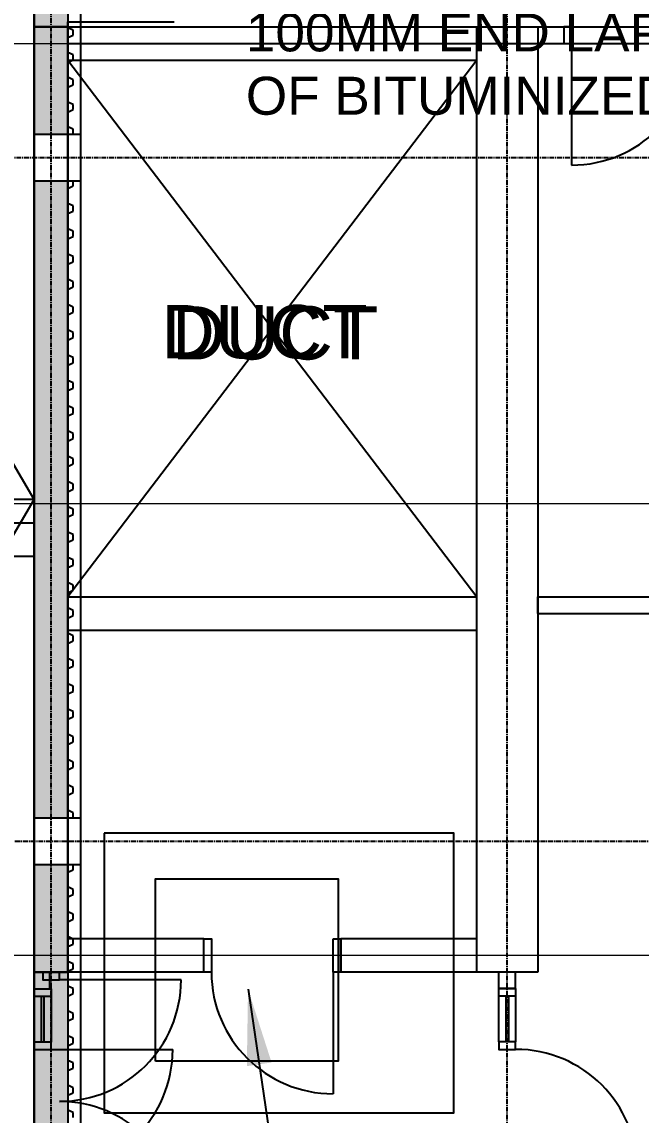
# Model space of a CAD drawing. Header units: millimetres. Extents: x -27283 to 30143, y -18440 to 22926.
# Drawn here: x 12275 to 16347, y -4025 to 3168 of the extents above; entities that cross this region are included whole.
import ezdxf

# ---------------------------------------------------------------- set-up
doc = ezdxf.new("R2010")
doc.units = ezdxf.units.MM
doc.linetypes.add('PCENTRE', pattern=[50.8, 31.75, -6.35, 6.35, -6.35])
doc.linetypes.add('PCENTRE2', pattern=[28.575, 19.05, -3.175, 3.175, -3.175])
for name, color, linetype in [('11th Floor - Doors Windows and Openings', 7, 'Continuous'), ('11th Floor - Structural Members', 7, 'Continuous'), ('11th Floor - Walls', 7, 'Continuous'), ('Boundaries_and_building_grids', 140, 'PCENTRE2'), ('Lift Motor Room Roof - General', 7, 'Continuous'), ('Lift Motor Room Roof - Hatch', 7, 'Continuous'), ('Lift Motor Room Roof - Roofs', 7, 'Continuous'), ('Lift Motor Room Roof - Structural Members', 7, 'Continuous'), ('Lift Motor Room Roof - Walls', 7, 'Continuous'), ('Roof - General', 7, 'Continuous'), ('Roof - Structural Members', 7, 'Continuous'), ('Roof - Text and Leaders', 7, 'Continuous'), ('Roof - Walls', 7, 'Continuous'), ('Sixth Floor - Doors Windows and Openings', 7, 'Continuous'), ('Sixth Floor - Structural Members', 7, 'Continuous'), ('Sixth Floor - Text and Leaders', 7, 'Continuous'), ('Sixth Floor - Walls', 7, 'Continuous'), ('Tenth Floor - Doors Windows and Openings', 7, 'Continuous'), ('Tenth Floor - Structural Members', 7, 'Continuous'), ('Tenth Floor - Text and Leaders', 7, 'Continuous'), ('Tenth Floor - Walls', 7, 'Continuous')]:
    doc.layers.add(name, color=color, linetype=linetype)
doc.styles.add('Arial1', font='arial.ttf')
doc.dimstyles.new('ISO-25', dxfattribs={"dimtxt": 2.5, "dimasz": 2.5, "dimexe": 1.25, "dimexo": 0.625, "dimtad": 1, "dimtxsty": 'Standard', "dimcen": 2.5, "dimadec": 0, "dimazin": 0, "dimtfac": 1, "dimtmove": 0, "dimatfit": 3, "dimfxl": 1, "dimarcsym": 0})
pattern_1 = [(90, (0, 0), (-25, 2e-15), [0.25, -199.75]), (90, (0.98, 2.5), (-25, 2e-15), [0.25, -199.75]), (90, (1.955, 5), (-25, 2e-15), [0.25, -199.75]), (90, (2.917, 7.5), (-25, 2e-15), [0.25, -199.75]), (90, (3.862, 10), (-25, 2e-15), [0.25, -199.75]), (90, (4.782, 12.5), (-25, 2e-15), [0.25, -199.75]), (90, (5.675, 15), (-25, 2e-15), [0.25, -199.75]), (90, (6.53, 17.5), (-25, 2e-15), [0.25, -199.75]), (90, (7.348, 20), (-25, 2e-15), [0.25, -199.75]), (90, (8.117, 22.5), (-25, 2e-15), [0.25, -199.75]), (90, (8.84, 25), (-25, 2e-15), [0.25, -199.75]), (90, (9.505, 27.5), (-25, 2e-15), [0.25, -199.75]), (90, (10.113, 30), (-25, 2e-15), [0.25, -199.75]), (90, (10.658, 32.5), (-25, 2e-15), [0.25, -199.75]), (90, (11.137, 35), (-25, 2e-15), [0.25, -199.75]), (90, (11.547, 37.5), (-25, 2e-15), [0.25, -199.75]), (90, (11.887, 40), (-25, 2e-15), [0.25, -199.75]), (90, (12.155, 42.5), (-25, 2e-15), [0.25, -199.75]), (90, (12.345, 45), (-25, 2e-15), [0.25, -199.75]), (90, (12.463, 47.5), (-25, 2e-15), [0.25, -199.75]), (90, (12.5, 50), (-25, 2e-15), [0.25, -199.75]), (90, (0.98, 97.5), (-25, 2e-15), [0.25, -199.75]), (90, (1.955, 95), (-25, 2e-15), [0.25, -199.75]), (90, (2.917, 92.5), (-25, 2e-15), [0.25, -199.75]), (90, (3.862, 90), (-25, 2e-15), [0.25, -199.75]), (90, (4.782, 87.5), (-25, 2e-15), [0.25, -199.75]), (90, (5.675, 85), (-25, 2e-15), [0.25, -199.75]), (90, (6.53, 82.5), (-25, 2e-15), [0.25, -199.75]), (90, (7.348, 80), (-25, 2e-15), [0.25, -199.75]), (90, (8.117, 77.5), (-25, 2e-15), [0.25, -199.75]), (90, (8.84, 75), (-25, 2e-15), [0.25, -199.75]), (90, (9.505, 72.5), (-25, 2e-15), [0.25, -199.75]), (90, (10.113, 70), (-25, 2e-15), [0.25, -199.75]), (90, (10.658, 67.5), (-25, 2e-15), [0.25, -199.75]), (90, (11.137, 65), (-25, 2e-15), [0.25, -199.75]), (90, (11.547, 62.5), (-25, 2e-15), [0.25, -199.75]), (90, (11.887, 60), (-25, 2e-15), [0.25, -199.75]), (90, (12.155, 57.5), (-25, 2e-15), [0.25, -199.75]), (90, (12.345, 55), (-25, 2e-15), [0.25, -199.75]), (90, (12.463, 52.5), (-25, 2e-15), [0.25, -199.75]), (90, (-0.98, 102.5), (-25, 2e-15), [0.25, -199.75]), (90, (-1.955, 105), (-25, 2e-15), [0.25, -199.75]), (90, (-2.917, 107.5), (-25, 2e-15), [0.25, -199.75]), (90, (-3.862, 110), (-25, 2e-15), [0.25, -199.75]), (90, (-4.782, 112.5), (-25, 2e-15), [0.25, -199.75]), (90, (-5.675, 115), (-25, 2e-15), [0.25, -199.75]), (90, (-6.53, 117.5), (-25, 2e-15), [0.25, -199.75]), (90, (-7.348, 120), (-25, 2e-15), [0.25, -199.75]), (90, (-8.117, 122.5), (-25, 2e-15), [0.25, -199.75]), (90, (-8.84, 125), (-25, 2e-15), [0.25, -199.75]), (90, (-9.505, 127.5), (-25, 2e-15), [0.25, -199.75]), (90, (-10.113, 130), (-25, 2e-15), [0.25, -199.75]), (90, (-10.658, 132.5), (-25, 2e-15), [0.25, -199.75]), (90, (-11.137, 135), (-25, 2e-15), [0.25, -199.75]), (90, (-11.547, 137.5), (-25, 2e-15), [0.25, -199.75]), (90, (-11.887, 140), (-25, 2e-15), [0.25, -199.75]), (90, (-12.155, 142.5), (-25, 2e-15), [0.25, -199.75]), (90, (-12.345, 145), (-25, 2e-15), [0.25, -199.75]), (90, (-12.463, 147.5), (-25, 2e-15), [0.25, -199.75]), (90, (-12.5, 150), (-25, 2e-15), [0.25, -199.75]), (90, (-0.98, 197.5), (-25, 2e-15), [0.25, -199.75]), (90, (-1.955, 195), (-25, 2e-15), [0.25, -199.75]), (90, (-2.917, 192.5), (-25, 2e-15), [0.25, -199.75]), (90, (-3.862, 190), (-25, 2e-15), [0.25, -199.75]), (90, (-4.782, 187.5), (-25, 2e-15), [0.25, -199.75]), (90, (-5.675, 185), (-25, 2e-15), [0.25, -199.75]), (90, (-6.53, 182.5), (-25, 2e-15), [0.25, -199.75]), (90, (-7.348, 180), (-25, 2e-15), [0.25, -199.75]), (90, (-8.117, 177.5), (-25, 2e-15), [0.25, -199.75]), (90, (-8.84, 175), (-25, 2e-15), [0.25, -199.75]), (90, (-9.505, 172.5), (-25, 2e-15), [0.25, -199.75]), (90, (-10.113, 170), (-25, 2e-15), [0.25, -199.75]), (90, (-10.658, 167.5), (-25, 2e-15), [0.25, -199.75]), (90, (-11.137, 165), (-25, 2e-15), [0.25, -199.75]), (90, (-11.547, 162.5), (-25, 2e-15), [0.25, -199.75]), (90, (-11.887, 160), (-25, 2e-15), [0.25, -199.75]), (90, (-12.155, 157.5), (-25, 2e-15), [0.25, -199.75]), (90, (-12.345, 155), (-25, 2e-15), [0.25, -199.75]), (90, (-12.463, 152.5), (-25, 2e-15), [0.25, -199.75]), (90, (0, 100), (-25, 2e-15), [0.25, -199.75])]

msp = doc.modelspace()

# ---------------------------------------------------------------- hatches: boundary and pattern name
at = {"layer": 'Lift Motor Room Roof - Hatch', "linetype": 'Continuous', "lineweight": -3}
h = msp.add_hatch(dxfattribs=at)
h.set_pattern_fill('GENERAL', color=8, scale=25, style=0)
h.set_pattern_definition(pattern_1)
h.paths.add_polyline_path([(12357.2, 5070.7), (12357.2, 2428.2), (12577.2, 2428.2), (12577.2, 5070.7)])
h = msp.add_hatch(dxfattribs=at)
h.set_pattern_fill('GENERAL', color=8, scale=25, style=0)
h.set_pattern_definition(pattern_1)
h.paths.add_polyline_path([(12357.2, 2123.2), (12357.2, -2071.8), (12577.2, -2071.8), (12577.2, 2123.2)])
h = msp.add_hatch(dxfattribs=at)
h.set_pattern_fill('GENERAL', color=8, scale=25, style=0)
h.set_pattern_definition(pattern_1)
h.paths.add_polyline_path([(12357.2, -2376.8), (12357.2, -5019.3), (12577.2, -5019.3), (12577.2, -2376.8)])

# ---------------------------------------------------------------- linework, layer by layer
at = {"layer": '11th Floor - Doors Windows and Openings', "color": 1, "linetype": 'Continuous', "lineweight": -3}
msp.add_line((13322.2, -3134.3, 37950), (12522.2, -3134.3, 37950), dxfattribs=at)
at = {"layer": '11th Floor - Doors Windows and Openings', "color": 1, "linetype": 'Continuous', "lineweight": -3, "elevation": 37950}
msp.add_lwpolyline([(12522.2, -3134.3), (12522.2, -3084.3), (12412.2, -3084.3), (12412.2, -3134.3), (12522.2, -3134.3)], dxfattribs=at)
at = {"layer": '11th Floor - Doors Windows and Openings', "color": 1, "linetype": 'Continuous', "lineweight": -3}
for centre, start, end in [((12522.2, -3134.3, 37950), 270, 0), ((12522.2, -4734.3, 37950), 0, 90)]:
    msp.add_arc(centre, 800, start, end, dxfattribs=at)
at = {"layer": '11th Floor - Structural Members', "color": 5, "linetype": 'Continuous', "lineweight": -3, "elevation": 37950}
msp.add_lwpolyline([(12577.2, 3135.7), (12357.2, 3135.7), (12357.2, -3084.3), (12577.2, -3084.3)], close=True, dxfattribs=at)
at = {"layer": '11th Floor - Structural Members', "color": 5, "linetype": 'Continuous', "elevation": 37950}
msp.add_lwpolyline([(15667.2, -3084.3), (15267.2, -3084.3), (15267.2, 3135.7), (15667.2, 3135.7), (15667.2, -3084.3)], dxfattribs=at)
at = {"layer": '11th Floor - Walls', "color": 2, "linetype": 'Continuous'}
for p, q in [((12357.2, 3135.7, 37950), (12357.2, 3025.7, 37950)), ((12357.2, 3135.7, 37950), (12577.2, 3135.7, 37950)), ((12357.2, -3084.3, 37950), (12357.2, 3135.7, 37950)), ((12577.2, 3135.7, 37950), (16947.2, 3135.7, 37950)), ((12577.2, 3025.7, 37950), (12577.2, 3135.7, 37950)), ((12577.2, -3084.3, 37950), (12577.2, 3135.7, 37950)), ((12577.2, 3025.7, 37950), (20671.6, 3025.7, 37950)), ((12577.2, -3084.3, 37950), (12357.2, -3084.3, 37950))]:
    msp.add_line(p, q, dxfattribs=at)
at = {"layer": 'Boundaries_and_building_grids', "color": 140, "linetype": 'PCENTRE', "lineweight": -3}
for p, q in [((12467.2, -11774.3), (12467.2, 11825.7)), ((15467.2, -11774.3), (15467.2, 11825.7)), ((-27282.8, 2275.7), (25217.2, 2275.7)), ((25217.2, -2224.3), (-27282.8, -2224.3))]:
    msp.add_line(p, q, dxfattribs=at)
at = {"layer": 'Boundaries_and_building_grids', "color": 4, "linetype": 'Continuous', "lineweight": 0}
for p, direction in [((-33205.7, 3025.7), (1, 0)), ((-31538.2, -2974.3), (-1, 0))]:
    msp.add_xline(p, direction, dxfattribs=at)
at = {"layer": 'Lift Motor Room Roof - General', "color": 4, "linetype": 'Continuous', "lineweight": 0}
msp.add_xline((0, 0), (1, 0), dxfattribs=at)
at = {"layer": 'Lift Motor Room Roof - Roofs', "color": 3, "linetype": 'Continuous', "lineweight": -3}
msp.add_line((12357.2, 5145.7, 46830), (12357.2, -5094.3, 46830), dxfattribs=at)
at = {"layer": 'Lift Motor Room Roof - Roofs', "color": 4, "linetype": 'Continuous', "lineweight": -3}
for p, q in [((12577.2, 5070.7, 46830), (12577.2, 2428.2, 46830)), ((12577.2, 2123.2, 46830), (12577.2, -2071.8, 46830)), ((12577.2, -2376.8, 46830), (12577.2, -5019.3, 46830))]:
    msp.add_line(p, q, dxfattribs=at)
at = {"layer": 'Lift Motor Room Roof - Roofs', "color": 1, "linetype": 'Continuous', "lineweight": -3}
for p, q in [((12357.2, 25.7, 46830), (9637.2, 4645.7, 46830)), ((12357.2, 25.7, 46830), (-11422.8, 25.7, 46830)), ((9637.2, -4594.3, 46830), (12357.2, 25.7, 46830))]:
    msp.add_line(p, q, dxfattribs=at)
at = {"layer": 'Lift Motor Room Roof - Structural Members', "color": 5, "linetype": 'Continuous', "lineweight": -3, "elevation": 46830}
for points in [[(12357.2, 2428.2), (12357.2, 2123.2), (12662.2, 2123.2), (12662.2, 2428.2)], [(12357.2, -2071.8), (12357.2, -2376.8), (12662.2, -2376.8), (12662.2, -2071.8)]]:
    msp.add_lwpolyline(points, close=True, dxfattribs=at)
at = {"layer": 'Lift Motor Room Roof - Walls', "color": 1, "linetype": 'Continuous'}
for p, q in [((12577.9, 3227.4, 46830), (12577.9, 3130, 46830)), ((12613.1, 3113.8, 46830), (12577.9, 3130, 46830)), ((12613.1, 3080.5, 46830), (12613.1, 3113.8, 46830)), ((12577.9, 3064.4, 46830), (12613.1, 3080.5, 46830)), ((12577.9, 3064.4, 46830), (12577.9, 2966.9, 46830)), ((12613.1, 2950.7, 46830), (12577.9, 2966.9, 46830)), ((12613.1, 2917.5, 46830), (12613.1, 2950.7, 46830)), ((12577.9, 2901.3, 46830), (12613.1, 2917.5, 46830)), ((12577.9, 2901.3, 46830), (12577.9, 2803.8, 46830)), ((12613.1, 2787.7, 46830), (12577.9, 2803.8, 46830)), ((12577.9, 2738.2, 46830), (12613.1, 2754.4, 46830)), ((12577.9, 2738.2, 46830), (12577.9, 2640.7, 46830)), ((12613.1, 2754.4, 46830), (12613.1, 2787.7, 46830)), ((12613.1, 2624.6, 46830), (12577.9, 2640.7, 46830)), ((12577.9, 2575.1, 46830), (12613.1, 2591.3, 46830)), ((12613.1, 2591.3, 46830), (12613.1, 2624.6, 46830)), ((12577.9, 2575.1, 46830), (12577.9, 2477.7, 46830)), ((12613.1, 2461.5, 46830), (12577.9, 2477.7, 46830)), ((12613.1, 2428.2, 46830), (12613.1, 2461.5, 46830)), ((12577.2, 2072.8, 46830), (12613.1, 2089.3, 46830)), ((12613.1, 2089.3, 46830), (12613.1, 2123.2, 46830)), ((12577.2, 2072.8, 46830), (12577.2, 1973.4, 46830)), ((12613.1, 1956.9, 46830), (12577.2, 1973.4, 46830)), ((12613.1, 1923, 46830), (12613.1, 1956.9, 46830)), ((12577.2, 1906.5, 46830), (12613.1, 1923, 46830)), ((12577.2, 1906.5, 46830), (12577.2, 1807.1, 46830)), ((12613.1, 1790.6, 46830), (12577.2, 1807.1, 46830)), ((12577.2, 1740.2, 46830), (12613.1, 1756.7, 46830)), ((12577.2, 1740.2, 46830), (12577.2, 1640.8, 46830)), ((12613.1, 1756.7, 46830), (12613.1, 1790.6, 46830)), ((12613.1, 1624.3, 46830), (12577.2, 1640.8, 46830)), ((12577.2, 1573.8, 46830), (12613.1, 1590.3, 46830)), ((12613.1, 1590.3, 46830), (12613.1, 1624.3, 46830)), ((12577.2, 1573.8, 46830), (12577.2, 1474.4, 46830)), ((12613.1, 1458, 46830), (12577.2, 1474.4, 46830)), ((12613.1, 1424, 46830), (12613.1, 1458, 46830)), ((12577.2, 1407.5, 46830), (12613.1, 1424, 46830)), ((12577.2, 1407.5, 46830), (12577.2, 1308.1, 46830)), ((12613.1, 1291.6, 46830), (12577.2, 1308.1, 46830)), ((12577.2, 1241.2, 46830), (12613.1, 1257.7, 46830)), ((12577.2, 1241.2, 46830), (12577.2, 1141.8, 46830)), ((12613.1, 1257.7, 46830), (12613.1, 1291.6, 46830)), ((12613.1, 1125.3, 46830), (12577.2, 1141.8, 46830)), ((12577.2, 1074.9, 46830), (12613.1, 1091.4, 46830)), ((12613.1, 1091.4, 46830), (12613.1, 1125.3, 46830)), ((12577.2, 1074.9, 46830), (12577.2, 975.5, 46830)), ((12613.1, 959, 46830), (12577.2, 975.5, 46830)), ((12613.1, 925.1, 46830), (12613.1, 959, 46830)), ((12577.2, 908.6, 46830), (12613.1, 925.1, 46830)), ((12577.2, 908.6, 46830), (12577.2, 809.2, 46830)), ((12613.1, 792.7, 46830), (12577.2, 809.2, 46830)), ((12613.1, 758.8, 46830), (12613.1, 792.7, 46830)), ((12577.2, 742.3, 46830), (12613.1, 758.8, 46830)), ((12577.2, 742.3, 46830), (12577.2, 642.9, 46830)), ((12613.1, 626.4, 46830), (12577.2, 642.9, 46830)), ((12577.2, 576, 46830), (12613.1, 592.4, 46830)), ((12577.2, 576, 46830), (12577.2, 476.6, 46830)), ((12613.1, 592.4, 46830), (12613.1, 626.4, 46830)), ((12613.1, 460.1, 46830), (12577.2, 476.6, 46830)), ((12613.1, 426.1, 46830), (12613.1, 460.1, 46830)), ((12577.2, 409.6, 46830), (12613.1, 426.1, 46830)), ((12577.2, 409.6, 46830), (12577.2, 310.2, 46830)), ((12613.1, 293.7, 46830), (12577.2, 310.2, 46830)), ((12613.1, 259.8, 46830), (12613.1, 293.7, 46830)), ((12577.2, 243.3, 46830), (12613.1, 259.8, 46830)), ((12577.2, 243.3, 46830), (12577.2, 143.9, 46830)), ((12613.1, 127.4, 46830), (12577.2, 143.9, 46830)), ((12577.2, 77, 46830), (12613.1, 93.5, 46830)), ((12577.2, 77, 46830), (12577.2, -22.4, 46830)), ((12613.1, 93.5, 46830), (12613.1, 127.4, 46830)), ((12613.1, -38.9, 46830), (12577.2, -22.4, 46830)), ((12613.1, -72.8, 46830), (12613.1, -38.9, 46830)), ((12577.2, -89.3, 46830), (12613.1, -72.8, 46830)), ((12577.2, -89.3, 46830), (12577.2, -188.7, 46830)), ((12613.1, -205.2, 46830), (12577.2, -188.7, 46830)), ((12613.1, -239.1, 46830), (12613.1, -205.2, 46830)), ((12577.2, -255.6, 46830), (12613.1, -239.1, 46830)), ((12577.2, -255.6, 46830), (12577.2, -355, 46830)), ((12613.1, -371.5, 46830), (12577.2, -355, 46830)), ((12577.2, -421.9, 46830), (12613.1, -405.5, 46830)), ((12577.2, -421.9, 46830), (12577.2, -521.3, 46830)), ((12613.1, -405.5, 46830), (12613.1, -371.5, 46830)), ((12613.1, -537.8, 46830), (12577.2, -521.3, 46830)), ((12577.2, -588.3, 46830), (12613.1, -571.8, 46830)), ((12613.1, -571.8, 46830), (12613.1, -537.8, 46830)), ((12577.2, -588.3, 46830), (12577.2, -687.7, 46830)), ((12613.1, -704.1, 46830), (12577.2, -687.7, 46830)), ((12613.1, -738.1, 46830), (12613.1, -704.1, 46830)), ((12577.2, -754.6, 46830), (12613.1, -738.1, 46830)), ((12577.2, -754.6, 46830), (12577.2, -854, 46830)), ((12613.1, -870.5, 46830), (12577.2, -854, 46830)), ((12577.2, -920.9, 46830), (12613.1, -904.4, 46830)), ((12577.2, -920.9, 46830), (12577.2, -1020.3, 46830)), ((12613.1, -904.4, 46830), (12613.1, -870.5, 46830)), ((12613.1, -1036.8, 46830), (12577.2, -1020.3, 46830)), ((12577.2, -1087.2, 46830), (12613.1, -1070.7, 46830)), ((12613.1, -1070.7, 46830), (12613.1, -1036.8, 46830)), ((12577.2, -1087.2, 46830), (12577.2, -1186.6, 46830)), ((12613.1, -1203.1, 46830), (12577.2, -1186.6, 46830)), ((12613.1, -1237, 46830), (12613.1, -1203.1, 46830)), ((12577.2, -1253.5, 46830), (12613.1, -1237, 46830)), ((12577.2, -1253.5, 46830), (12577.2, -1352.9, 46830)), ((12613.1, -1369.4, 46830), (12577.2, -1352.9, 46830)), ((12577.2, -1419.8, 46830), (12613.1, -1403.4, 46830)), ((12577.2, -1419.8, 46830), (12577.2, -1519.2, 46830)), ((12613.1, -1403.4, 46830), (12613.1, -1369.4, 46830)), ((12613.1, -1535.7, 46830), (12577.2, -1519.2, 46830)), ((12577.2, -1586.2, 46830), (12613.1, -1569.7, 46830)), ((12613.1, -1569.7, 46830), (12613.1, -1535.7, 46830)), ((12577.2, -1586.2, 46830), (12577.2, -1685.6, 46830)), ((12613.1, -1702, 46830), (12577.2, -1685.6, 46830)), ((12613.1, -1736, 46830), (12613.1, -1702, 46830)), ((12577.2, -1752.5, 46830), (12613.1, -1736, 46830)), ((12577.2, -1752.5, 46830), (12577.2, -1851.9, 46830)), ((12613.1, -1868.4, 46830), (12577.2, -1851.9, 46830)), ((12613.1, -1902.3, 46830), (12613.1, -1868.4, 46830)), ((12577.2, -1918.8, 46830), (12613.1, -1902.3, 46830)), ((12577.2, -1918.8, 46830), (12577.2, -2018.2, 46830)), ((12613.1, -2034.7, 46830), (12577.2, -2018.2, 46830)), ((12613.1, -2068.6, 46830), (12613.1, -2034.7, 46830)), ((12577.9, -2426.2, 46830), (12613.1, -2410.1, 46830)), ((12577.9, -2426.2, 46830), (12577.9, -2523.7, 46830)), ((12613.1, -2410.1, 46830), (12613.1, -2376.8, 46830)), ((12613.1, -2539.9, 46830), (12577.9, -2523.7, 46830)), ((12577.9, -2589.3, 46830), (12613.1, -2573.1, 46830)), ((12577.9, -2589.3, 46830), (12577.9, -2686.8, 46830)), ((12613.1, -2573.1, 46830), (12613.1, -2539.9, 46830)), ((12613.1, -2702.9, 46830), (12577.9, -2686.8, 46830)), ((12613.1, -2736.2, 46830), (12613.1, -2702.9, 46830)), ((12577.9, -2752.4, 46830), (12613.1, -2736.2, 46830)), ((12577.9, -2752.4, 46830), (12577.9, -2849.8, 46830)), ((12613.1, -2866, 46830), (12577.9, -2849.8, 46830)), ((12613.1, -2899.3, 46830), (12613.1, -2866, 46830)), ((12577.9, -2915.4, 46830), (12613.1, -2899.3, 46830)), ((12577.9, -2915.4, 46830), (12577.9, -3012.9, 46830)), ((12613.1, -3029.1, 46830), (12577.9, -3012.9, 46830)), ((12577.9, -3078.5, 46830), (12613.1, -3062.4, 46830)), ((12577.9, -3078.5, 46830), (12577.9, -3176, 46830)), ((12613.1, -3062.4, 46830), (12613.1, -3029.1, 46830)), ((12613.1, -3192.2, 46830), (12577.9, -3176, 46830)), ((12577.9, -3241.6, 46830), (12613.1, -3225.4, 46830)), ((12613.1, -3225.4, 46830), (12613.1, -3192.2, 46830)), ((12577.9, -3241.6, 46830), (12577.9, -3339.1, 46830)), ((12613.1, -3355.2, 46830), (12577.9, -3339.1, 46830)), ((12613.1, -3388.5, 46830), (12613.1, -3355.2, 46830)), ((12577.9, -3404.7, 46830), (12613.1, -3388.5, 46830)), ((12577.9, -3404.7, 46830), (12577.9, -3502.1, 46830)), ((12613.1, -3518.3, 46830), (12577.9, -3502.1, 46830)), ((12613.1, -3551.6, 46830), (12613.1, -3518.3, 46830)), ((12577.9, -3567.8, 46830), (12613.1, -3551.6, 46830)), ((12577.9, -3567.8, 46830), (12577.9, -3665.2, 46830)), ((12613.1, -3681.4, 46830), (12577.9, -3665.2, 46830)), ((12577.9, -3730.8, 46830), (12613.1, -3714.7, 46830)), ((12577.9, -3730.8, 46830), (12577.9, -3828.3, 46830)), ((12613.1, -3714.7, 46830), (12613.1, -3681.4, 46830)), ((12613.1, -3844.5, 46830), (12577.9, -3828.3, 46830)), ((12577.9, -3893.9, 46830), (12613.1, -3877.7, 46830)), ((12613.1, -3877.7, 46830), (12613.1, -3844.5, 46830)), ((12577.9, -3893.9, 46830), (12577.9, -3991.4, 46830)), ((12613.1, -4007.5, 46830), (12577.9, -3991.4, 46830)), ((12613.1, -4040.8, 46830), (12613.1, -4007.5, 46830))]:
    msp.add_line(p, q, dxfattribs=at)
at = {"layer": 'Lift Motor Room Roof - Walls', "color": 2, "linetype": 'Continuous', "elevation": 46830}
msp.add_lwpolyline([(-14727.8, 5450.7), (-14727.8, -5399.3), (12662.2, -5399.3), (12662.2, 5450.7)], close=True, dxfattribs=at)
at = {"layer": 'Roof - General', "color": 3, "linetype": 'Continuous', "lineweight": -3, "elevation": 42250}
for points in [[(12816.2, -2170.2), (12816.2, -4008.6), (15116.2, -4008.6), (15116.2, -2170.2)], [(13154.7, -3670.2), (13154.7, -2470.2), (14354.7, -2470.2), (14354.7, -3670.2)]]:
    msp.add_lwpolyline(points, close=True, dxfattribs=at)
at = {"layer": 'Roof - Structural Members', "color": 5, "linetype": 'Continuous', "lineweight": -3, "elevation": 42250}
for points in [[(12357.2, 2428.2), (12357.2, 2123.2), (12662.2, 2123.2), (12662.2, 2428.2)], [(12357.2, -2071.8), (12357.2, -2376.8), (12662.2, -2376.8), (12662.2, -2071.8)]]:
    msp.add_lwpolyline(points, close=True, dxfattribs=at)
at = {"layer": 'Roof - Walls', "color": 3, "linetype": 'Continuous'}
for p, q in [((12357.2, 2428.2, 42250), (12357.2, 5070.7, 42250)), ((12577.2, 5070.7, 42250), (12577.2, 2428.2, 42250)), ((12357.2, -129.3, 42250), (12357.2, 2123.2, 42250)), ((12577.2, 2123.2, 42250), (12577.2, -2071.8, 42250)), ((12357.2, -2071.8, 42250), (12357.2, -349.3, 42250)), ((12357.2, -5019.3, 42250), (12357.2, -2376.8, 42250)), ((12577.2, -2376.8, 42250), (12577.2, -5019.3, 42250))]:
    msp.add_line(p, q, dxfattribs=at)
at = {"layer": 'Roof - Walls', "color": 1, "linetype": 'Continuous'}
for p, q in [((12577.9, 3227.4, 42250), (12577.9, 3130, 42250)), ((12613.1, 3113.8, 42250), (12577.9, 3130, 42250)), ((12613.1, 3080.5, 42250), (12613.1, 3113.8, 42250)), ((12577.9, 3064.4, 42250), (12613.1, 3080.5, 42250)), ((12577.9, 3064.4, 42250), (12577.9, 2966.9, 42250)), ((12613.1, 2950.7, 42250), (12577.9, 2966.9, 42250)), ((12613.1, 2917.5, 42250), (12613.1, 2950.7, 42250)), ((12577.9, 2901.3, 42250), (12613.1, 2917.5, 42250)), ((12577.9, 2901.3, 42250), (12577.9, 2803.8, 42250)), ((12613.1, 2787.7, 42250), (12577.9, 2803.8, 42250)), ((12577.9, 2738.2, 42250), (12613.1, 2754.4, 42250)), ((12577.9, 2738.2, 42250), (12577.9, 2640.7, 42250)), ((12613.1, 2754.4, 42250), (12613.1, 2787.7, 42250)), ((12613.1, 2624.6, 42250), (12577.9, 2640.7, 42250)), ((12577.9, 2575.1, 42250), (12613.1, 2591.3, 42250)), ((12613.1, 2591.3, 42250), (12613.1, 2624.6, 42250)), ((12577.9, 2575.1, 42250), (12577.9, 2477.7, 42250)), ((12613.1, 2461.5, 42250), (12577.9, 2477.7, 42250)), ((12613.1, 2428.2, 42250), (12613.1, 2461.5, 42250)), ((12577.2, 2072.8, 42250), (12613.1, 2089.3, 42250)), ((12613.1, 2089.3, 42250), (12613.1, 2123.2, 42250)), ((12577.2, 2072.8, 42250), (12577.2, 1973.4, 42250)), ((12613.1, 1956.9, 42250), (12577.2, 1973.4, 42250)), ((12613.1, 1923, 42250), (12613.1, 1956.9, 42250)), ((12577.2, 1906.5, 42250), (12613.1, 1923, 42250)), ((12577.2, 1906.5, 42250), (12577.2, 1807.1, 42250)), ((12613.1, 1790.6, 42250), (12577.2, 1807.1, 42250)), ((12577.2, 1740.2, 42250), (12613.1, 1756.7, 42250)), ((12577.2, 1740.2, 42250), (12577.2, 1640.8, 42250)), ((12613.1, 1756.7, 42250), (12613.1, 1790.6, 42250)), ((12613.1, 1624.3, 42250), (12577.2, 1640.8, 42250)), ((12577.2, 1573.8, 42250), (12613.1, 1590.3, 42250)), ((12613.1, 1590.3, 42250), (12613.1, 1624.3, 42250)), ((12577.2, 1573.8, 42250), (12577.2, 1474.4, 42250)), ((12613.1, 1458, 42250), (12577.2, 1474.4, 42250)), ((12613.1, 1424, 42250), (12613.1, 1458, 42250)), ((12577.2, 1407.5, 42250), (12613.1, 1424, 42250)), ((12577.2, 1407.5, 42250), (12577.2, 1308.1, 42250)), ((12613.1, 1291.6, 42250), (12577.2, 1308.1, 42250)), ((12577.2, 1241.2, 42250), (12613.1, 1257.7, 42250)), ((12577.2, 1241.2, 42250), (12577.2, 1141.8, 42250)), ((12613.1, 1257.7, 42250), (12613.1, 1291.6, 42250)), ((12613.1, 1125.3, 42250), (12577.2, 1141.8, 42250)), ((12577.2, 1074.9, 42250), (12613.1, 1091.4, 42250)), ((12613.1, 1091.4, 42250), (12613.1, 1125.3, 42250)), ((12577.2, 1074.9, 42250), (12577.2, 975.5, 42250)), ((12613.1, 959, 42250), (12577.2, 975.5, 42250)), ((12613.1, 925.1, 42250), (12613.1, 959, 42250)), ((12577.2, 908.6, 42250), (12613.1, 925.1, 42250)), ((12577.2, 908.6, 42250), (12577.2, 809.2, 42250)), ((12613.1, 792.7, 42250), (12577.2, 809.2, 42250)), ((12613.1, 758.8, 42250), (12613.1, 792.7, 42250)), ((12577.2, 742.3, 42250), (12613.1, 758.8, 42250)), ((12577.2, 742.3, 42250), (12577.2, 642.9, 42250)), ((12613.1, 626.4, 42250), (12577.2, 642.9, 42250)), ((12577.2, 576, 42250), (12613.1, 592.4, 42250)), ((12577.2, 576, 42250), (12577.2, 476.6, 42250)), ((12613.1, 592.4, 42250), (12613.1, 626.4, 42250)), ((12613.1, 460.1, 42250), (12577.2, 476.6, 42250)), ((12613.1, 426.1, 42250), (12613.1, 460.1, 42250)), ((12577.2, 409.6, 42250), (12613.1, 426.1, 42250)), ((12577.2, 409.6, 42250), (12577.2, 310.2, 42250)), ((12613.1, 293.7, 42250), (12577.2, 310.2, 42250)), ((12613.1, 259.8, 42250), (12613.1, 293.7, 42250)), ((12577.2, 243.3, 42250), (12613.1, 259.8, 42250)), ((12577.2, 243.3, 42250), (12577.2, 143.9, 42250)), ((12613.1, 127.4, 42250), (12577.2, 143.9, 42250)), ((12577.2, 77, 42250), (12613.1, 93.5, 42250)), ((12577.2, 77, 42250), (12577.2, -22.4, 42250)), ((12613.1, 93.5, 42250), (12613.1, 127.4, 42250)), ((12613.1, -38.9, 42250), (12577.2, -22.4, 42250)), ((12613.1, -72.8, 42250), (12613.1, -38.9, 42250)), ((12577.2, -89.3, 42250), (12613.1, -72.8, 42250)), ((12577.2, -89.3, 42250), (12577.2, -188.7, 42250)), ((12613.1, -205.2, 42250), (12577.2, -188.7, 42250)), ((12613.1, -239.1, 42250), (12613.1, -205.2, 42250)), ((12577.2, -255.6, 42250), (12613.1, -239.1, 42250)), ((12577.2, -255.6, 42250), (12577.2, -355, 42250)), ((12613.1, -371.5, 42250), (12577.2, -355, 42250)), ((12577.2, -421.9, 42250), (12613.1, -405.5, 42250)), ((12577.2, -421.9, 42250), (12577.2, -521.3, 42250)), ((12613.1, -405.5, 42250), (12613.1, -371.5, 42250)), ((12613.1, -537.8, 42250), (12577.2, -521.3, 42250)), ((12577.2, -588.3, 42250), (12613.1, -571.8, 42250)), ((12613.1, -571.8, 42250), (12613.1, -537.8, 42250)), ((12577.2, -588.3, 42250), (12577.2, -687.7, 42250)), ((12613.1, -704.1, 42250), (12577.2, -687.7, 42250)), ((12613.1, -738.1, 42250), (12613.1, -704.1, 42250)), ((12577.2, -754.6, 42250), (12613.1, -738.1, 42250)), ((12577.2, -754.6, 42250), (12577.2, -854, 42250)), ((12613.1, -870.5, 42250), (12577.2, -854, 42250)), ((12577.2, -920.9, 42250), (12613.1, -904.4, 42250)), ((12577.2, -920.9, 42250), (12577.2, -1020.3, 42250)), ((12613.1, -904.4, 42250), (12613.1, -870.5, 42250)), ((12613.1, -1036.8, 42250), (12577.2, -1020.3, 42250)), ((12577.2, -1087.2, 42250), (12613.1, -1070.7, 42250)), ((12613.1, -1070.7, 42250), (12613.1, -1036.8, 42250)), ((12577.2, -1087.2, 42250), (12577.2, -1186.6, 42250)), ((12613.1, -1203.1, 42250), (12577.2, -1186.6, 42250)), ((12613.1, -1237, 42250), (12613.1, -1203.1, 42250)), ((12577.2, -1253.5, 42250), (12613.1, -1237, 42250)), ((12577.2, -1253.5, 42250), (12577.2, -1352.9, 42250)), ((12613.1, -1369.4, 42250), (12577.2, -1352.9, 42250)), ((12577.2, -1419.8, 42250), (12613.1, -1403.4, 42250)), ((12577.2, -1419.8, 42250), (12577.2, -1519.2, 42250)), ((12613.1, -1403.4, 42250), (12613.1, -1369.4, 42250)), ((12613.1, -1535.7, 42250), (12577.2, -1519.2, 42250)), ((12577.2, -1586.2, 42250), (12613.1, -1569.7, 42250)), ((12613.1, -1569.7, 42250), (12613.1, -1535.7, 42250)), ((12577.2, -1586.2, 42250), (12577.2, -1685.6, 42250)), ((12613.1, -1702, 42250), (12577.2, -1685.6, 42250)), ((12613.1, -1736, 42250), (12613.1, -1702, 42250)), ((12577.2, -1752.5, 42250), (12613.1, -1736, 42250)), ((12577.2, -1752.5, 42250), (12577.2, -1851.9, 42250)), ((12613.1, -1868.4, 42250), (12577.2, -1851.9, 42250)), ((12613.1, -1902.3, 42250), (12613.1, -1868.4, 42250)), ((12577.2, -1918.8, 42250), (12613.1, -1902.3, 42250)), ((12577.2, -1918.8, 42250), (12577.2, -2018.2, 42250)), ((12613.1, -2034.7, 42250), (12577.2, -2018.2, 42250)), ((12613.1, -2068.6, 42250), (12613.1, -2034.7, 42250)), ((12577.9, -2426.2, 42250), (12613.1, -2410.1, 42250)), ((12577.9, -2426.2, 42250), (12577.9, -2523.7, 42250)), ((12613.1, -2410.1, 42250), (12613.1, -2376.8, 42250)), ((12613.1, -2539.9, 42250), (12577.9, -2523.7, 42250)), ((12577.9, -2589.3, 42250), (12613.1, -2573.1, 42250)), ((12577.9, -2589.3, 42250), (12577.9, -2686.8, 42250)), ((12613.1, -2573.1, 42250), (12613.1, -2539.9, 42250)), ((12613.1, -2702.9, 42250), (12577.9, -2686.8, 42250)), ((12613.1, -2736.2, 42250), (12613.1, -2702.9, 42250)), ((12577.9, -2752.4, 42250), (12613.1, -2736.2, 42250)), ((12577.9, -2752.4, 42250), (12577.9, -2849.8, 42250)), ((12613.1, -2866, 42250), (12577.9, -2849.8, 42250)), ((12613.1, -2899.3, 42250), (12613.1, -2866, 42250)), ((12577.9, -2915.4, 42250), (12613.1, -2899.3, 42250)), ((12577.9, -2915.4, 42250), (12577.9, -3012.9, 42250)), ((12613.1, -3029.1, 42250), (12577.9, -3012.9, 42250)), ((12577.9, -3078.5, 42250), (12613.1, -3062.4, 42250)), ((12577.9, -3078.5, 42250), (12577.9, -3176, 42250)), ((12613.1, -3062.4, 42250), (12613.1, -3029.1, 42250)), ((12613.1, -3192.2, 42250), (12577.9, -3176, 42250)), ((12577.9, -3241.6, 42250), (12613.1, -3225.4, 42250)), ((12613.1, -3225.4, 42250), (12613.1, -3192.2, 42250)), ((12577.9, -3241.6, 42250), (12577.9, -3339.1, 42250)), ((12613.1, -3355.2, 42250), (12577.9, -3339.1, 42250)), ((12613.1, -3388.5, 42250), (12613.1, -3355.2, 42250)), ((12577.9, -3404.7, 42250), (12613.1, -3388.5, 42250)), ((12577.9, -3404.7, 42250), (12577.9, -3502.1, 42250)), ((12613.1, -3518.3, 42250), (12577.9, -3502.1, 42250)), ((12613.1, -3551.6, 42250), (12613.1, -3518.3, 42250)), ((12577.9, -3567.8, 42250), (12613.1, -3551.6, 42250)), ((12577.9, -3567.8, 42250), (12577.9, -3665.2, 42250)), ((12613.1, -3681.4, 42250), (12577.9, -3665.2, 42250)), ((12577.9, -3730.8, 42250), (12613.1, -3714.7, 42250)), ((12577.9, -3730.8, 42250), (12577.9, -3828.3, 42250)), ((12613.1, -3714.7, 42250), (12613.1, -3681.4, 42250)), ((12613.1, -3844.5, 42250), (12577.9, -3828.3, 42250)), ((12577.9, -3893.9, 42250), (12613.1, -3877.7, 42250)), ((12613.1, -3877.7, 42250), (12613.1, -3844.5, 42250)), ((12577.9, -3893.9, 42250), (12577.9, -3991.4, 42250)), ((12613.1, -4007.5, 42250), (12577.9, -3991.4, 42250)), ((12613.1, -4040.8, 42250), (12613.1, -4007.5, 42250))]:
    msp.add_line(p, q, dxfattribs=at)
at = {"layer": 'Roof - Walls', "color": 3, "linetype": 'Continuous', "lineweight": -3}
for p, q in [((12357.2, -129.3, 42250), (6577.2, -129.3, 42250)), ((12467.2, -129.3, 42250), (12467.2, -129.3, 42250)), ((12357.2, -349.3, 42250), (6577.2, -349.3, 42250)), ((12467.2, -349.3, 42250), (12467.2, -349.3, 42250))]:
    msp.add_line(p, q, dxfattribs=at)
at = {"layer": 'Sixth Floor - Doors Windows and Openings', "color": 1, "linetype": 'Continuous', "lineweight": -3}
for p, q in [((15889.7, 3025.7, 20700), (15889.7, 2225.7, 20700)), ((14322.2, -3084.3, 20700), (14322.2, -3884.3, 20700)), ((15412.2, -3541.8, 20700), (15412.2, -3241.8, 20700)), ((15457.2, -3241.8, 20700), (15457.2, -3541.8, 20700)), ((15477.2, -3541.8, 20700), (15477.2, -3241.8, 20700)), ((15522.2, -3241.8, 20700), (15522.2, -3541.8, 20700))]:
    msp.add_line(p, q, dxfattribs=at)
at = {"layer": 'Sixth Floor - Doors Windows and Openings', "color": 1, "linetype": 'Continuous', "lineweight": -3, "elevation": 20700}
for points in [[(15889.7, 3135.7), (15839.7, 3135.7), (15839.7, 3025.7), (15889.7, 3025.7), (15889.7, 3135.7)], [(13472.2, -2864.3), (13522.2, -2864.3), (13522.2, -3084.3), (13472.2, -3084.3), (13472.2, -2864.3)], [(14322.2, -2864.3), (14372.2, -2864.3), (14372.2, -3084.3), (14322.2, -3084.3), (14322.2, -2864.3)], [(15522.2, -3241.8), (15412.2, -3241.8), (15412.2, -3191.8), (15522.2, -3191.8), (15522.2, -3241.8)], [(15412.2, -3541.8), (15412.2, -3591.8), (15522.2, -3591.8), (15522.2, -3541.8), (15412.2, -3541.8)]]:
    msp.add_lwpolyline(points, dxfattribs=at)
at = {"layer": 'Sixth Floor - Doors Windows and Openings', "color": 1, "linetype": 'Continuous', "lineweight": -3}
for centre, start, end in [((15889.7, 3025.7, 20700), 270, 0), ((14322.2, -3084.3, 20700), 180, 270), ((15522.2, -4391.8, 20700), 0, 90)]:
    msp.add_arc(centre, 800, start, end, dxfattribs=at)
at = {"layer": 'Sixth Floor - Structural Members', "color": 8, "linetype": 'Continuous'}
for p, q in [((12577.2, 2915.7, 20700), (15267.2, -614.3, 20700)), ((15267.2, 2915.7, 20700), (12577.2, -614.3, 20700))]:
    msp.add_line(p, q, dxfattribs=at)
at = {"layer": 'Sixth Floor - Structural Members', "color": 5, "linetype": 'Continuous', "lineweight": -3, "elevation": 20700}
msp.add_lwpolyline([(12577.2, 3135.7), (12577.2, -3084.3), (12357.2, -3084.3), (12357.2, 3135.7)], close=True, dxfattribs=at)
msp.add_lwpolyline([(15667.2, -3084.3), (15267.2, -3084.3), (15267.2, 3135.7), (15667.2, 3135.7), (15667.2, -3084.3)], dxfattribs=at)
at = {"layer": 'Sixth Floor - Walls', "color": 3, "linetype": 'Continuous', "lineweight": -3}
for p, q in [((12577.2, 3135.7, 20700), (15267.2, 3135.7, 20700)), ((12577.2, 2915.7, 20700), (12577.2, 3135.7, 20700)), ((15267.2, 2915.7, 20700), (15267.2, 3135.7, 20700)), ((12577.2, 2915.7, 20700), (15267.2, 2915.7, 20700)), ((12577.2, -614.3, 20700), (15267.2, -614.3, 20700)), ((12577.2, -834.3, 20700), (12577.2, -614.3, 20700)), ((15267.2, -834.3, 20700), (15267.2, -614.3, 20700)), ((12577.2, -834.3, 20700), (15267.2, -834.3, 20700)), ((12577.2, -3084.3, 20700), (12577.2, -2864.3, 20700)), ((13472.2, -2864.3, 20700), (12577.2, -2864.3, 20700)), ((13472.2, -3084.3, 20700), (13472.2, -2864.3, 20700)), ((15267.2, -2864.3, 20700), (14372.2, -2864.3, 20700)), ((14372.2, -3084.3, 20700), (14372.2, -2864.3, 20700)), ((15267.2, -3084.3, 20700), (15267.2, -2864.3, 20700)), ((13472.2, -3084.3, 20700), (12577.2, -3084.3, 20700)), ((15267.2, -3084.3, 20700), (14372.2, -3084.3, 20700))]:
    msp.add_line(p, q, dxfattribs=at)
at = {"layer": 'Sixth Floor - Walls', "color": 2, "linetype": 'Continuous', "lineweight": -3}
for p, q in [((15667.2, 3135.7, 20700), (15667.2, 3025.7, 20700)), ((15667.2, 3135.7, 20700), (15839.7, 3135.7, 20700)), ((15839.7, 3135.7, 20700), (15839.7, 3025.7, 20700)), ((15667.2, 3025.7, 20700), (15839.7, 3025.7, 20700)), ((15667.2, -724.3, 20700), (15667.2, -614.3, 20700)), ((15667.2, -614.3, 20700), (17847.2, -614.3, 20700)), ((15667.2, -724.3, 20700), (22767.2, -724.3, 20700)), ((15412.2, -3191.8, 20700), (15412.2, -3084.3, 20700)), ((15522.2, -3084.3, 20700), (15412.2, -3084.3, 20700)), ((15522.2, -3191.8, 20700), (15522.2, -3084.3, 20700)), ((15522.2, -3191.8, 20700), (15412.2, -3191.8, 20700))]:
    msp.add_line(p, q, dxfattribs=at)
at = {"layer": 'Tenth Floor - Doors Windows and Openings', "color": 1, "linetype": 'Continuous'}
msp.add_line((14322.2, -3084.3, 34500), (14322.2, -3884.3, 34500), dxfattribs=at)
at = {"layer": 'Tenth Floor - Doors Windows and Openings', "color": 1, "linetype": 'Continuous', "lineweight": -3}
for p, q in [((12357.2, -3543.7, 34500), (12357.2, -3243.7, 34500)), ((12402.2, -3243.7, 34500), (12402.2, -3543.7, 34500)), ((12422.2, -3543.7, 34500), (12422.2, -3243.7, 34500)), ((12467.2, -3243.7, 34500), (12467.2, -3543.7, 34500)), ((12467.2, -3593.7, 34500), (13267.2, -3593.7, 34500))]:
    msp.add_line(p, q, dxfattribs=at)
at = {"layer": 'Tenth Floor - Doors Windows and Openings', "color": 1, "linetype": 'Continuous', "lineweight": -3, "elevation": 34500}
for points in [[(12577.2, 3135.7), (12577.2, 3168.2), (13277.2, 3168.2)], [(12467.2, -3243.7), (12357.2, -3243.7), (12357.2, -3193.7), (12467.2, -3193.7), (12467.2, -3243.7)], [(12357.2, -3543.7), (12357.2, -3593.7), (12467.2, -3593.7), (12467.2, -3543.7), (12357.2, -3543.7)]]:
    msp.add_lwpolyline(points, dxfattribs=at)
at = {"layer": 'Tenth Floor - Doors Windows and Openings', "color": 1, "linetype": 'Continuous', "elevation": 34500}
for points in [[(13472.2, -2864.3), (13522.2, -2864.3), (13522.2, -3084.3), (13472.2, -3084.3), (13472.2, -2864.3)], [(14322.2, -2864.3), (14372.2, -2864.3), (14372.2, -3084.3), (14322.2, -3084.3), (14322.2, -2864.3)]]:
    msp.add_lwpolyline(points, dxfattribs=at)
at = {"layer": 'Tenth Floor - Doors Windows and Openings', "color": 1, "linetype": 'Continuous'}
msp.add_arc((14322.2, -3084.3, 34500), 800, 180, 270, dxfattribs=at)
at = {"layer": 'Tenth Floor - Doors Windows and Openings', "color": 1, "linetype": 'Continuous', "lineweight": -3}
msp.add_arc((12467.2, -3593.7, 34500), 800, 270, 0, dxfattribs=at)
at = {"layer": 'Tenth Floor - Structural Members', "color": 5, "linetype": 'Continuous'}
for p, q in [((12357.2, -3084.3, 34500), (12357.2, 3135.7, 34500)), ((12357.2, 3135.7, 34500), (12577.2, 3135.7, 34500)), ((12577.2, -3084.3, 34500), (12577.2, 3135.7, 34500)), ((12577.2, -3084.3, 34500), (12357.2, -3084.3, 34500))]:
    msp.add_line(p, q, dxfattribs=at)
at = {"layer": 'Tenth Floor - Structural Members', "color": 8, "linetype": 'Continuous'}
for p, q in [((12577.2, 2915.7, 34500), (15267.2, -614.3, 34500)), ((15267.2, 2915.7, 34500), (12577.2, -614.3, 34500))]:
    msp.add_line(p, q, dxfattribs=at)
at = {"layer": 'Tenth Floor - Structural Members', "color": 5, "linetype": 'Continuous', "elevation": 34500}
msp.add_lwpolyline([(15667.2, -3084.3), (15267.2, -3084.3), (15267.2, 3135.7), (15667.2, 3135.7), (15667.2, -3084.3)], dxfattribs=at)
at = {"layer": 'Tenth Floor - Walls', "color": 3, "linetype": 'Continuous'}
for p, q in [((12577.2, 3135.7, 34500), (15267.2, 3135.7, 34500)), ((12577.2, 2915.7, 34500), (12577.2, 3135.7, 34500)), ((15267.2, 2915.7, 34500), (15267.2, 3135.7, 34500)), ((12577.2, 2915.7, 34500), (15267.2, 2915.7, 34500)), ((12577.2, -614.3, 34500), (15267.2, -614.3, 34500)), ((12577.2, -834.3, 34500), (12577.2, -614.3, 34500)), ((15267.2, -834.3, 34500), (15267.2, -614.3, 34500)), ((12577.2, -834.3, 34500), (15267.2, -834.3, 34500)), ((12577.2, -3084.3, 34500), (12577.2, -2864.3, 34500)), ((13472.2, -2864.3, 34500), (12577.2, -2864.3, 34500)), ((13472.2, -3084.3, 34500), (13472.2, -2864.3, 34500)), ((15267.2, -2864.3, 34500), (14372.2, -2864.3, 34500)), ((14372.2, -3084.3, 34500), (14372.2, -2864.3, 34500)), ((15267.2, -3084.3, 34500), (15267.2, -2864.3, 34500)), ((13472.2, -3084.3, 34500), (12577.2, -3084.3, 34500)), ((15267.2, -3084.3, 34500), (14372.2, -3084.3, 34500))]:
    msp.add_line(p, q, dxfattribs=at)
at = {"layer": 'Tenth Floor - Walls', "color": 2, "linetype": 'Continuous'}
for p, q in [((12357.2, -3084.3, 34500), (12357.2, -3193.7, 34500)), ((12357.2, -3084.3, 34500), (12457.2, -3084.3, 34500)), ((12457.2, -3084.3, 34500), (12457.2, -3193.7, 34500)), ((12357.2, -3193.7, 34500), (12457.2, -3193.7, 34500))]:
    msp.add_line(p, q, dxfattribs=at)
at = {"layer": 'Tenth Floor - Walls', "color": 2, "linetype": 'Continuous', "lineweight": -3}
for p, q in [((12357.2, -3084.3, 34500), (12357.2, -3193.7, 34500)), ((12357.2, -3084.3, 34500), (12457.2, -3084.3, 34500)), ((12457.2, -3084.3, 34500), (12457.2, -3193.7, 34500)), ((12357.2, -3193.7, 34500), (12457.2, -3193.7, 34500))]:
    msp.add_line(p, q, dxfattribs=at)

# ---------------------------------------------------------------- texts
at = {"layer": 'Roof - Text and Leaders', "color": 2, "linetype": 'Continuous', "insert": (13748.3, 4474.2, 42250), "char_height": 250, "width": 9018.882, "attachment_point": 1, "style": 'Arial1'}
msp.add_mtext('WATERPROOFING IS TO BE STRIPPED AND REPLACED WITH SINGLE LAYER DERBIGUM SP4 WATERPROOFING WITH 75MM SIDE LAPS AND 100MM END LAPS AND FINISHED WITH TWO COATS OF BITUMINIZED ALUMINUM PAINT', dxfattribs=at)
at = {"layer": 'Sixth Floor - Text and Leaders', "color": 1, "linetype": 'Continuous', "insert": (13261, 941.9, 20700), "char_height": 350, "attachment_point": 7, "style": 'Arial1'}
msp.add_mtext('DUCT', dxfattribs=at)
at = {"layer": 'Tenth Floor - Text and Leaders', "color": 1, "linetype": 'Continuous', "insert": (13191.2, 950.5, 34500), "char_height": 350, "attachment_point": 7, "style": 'Arial1'}
msp.add_mtext('DUCT', dxfattribs=at)

# ---------------------------------------------------------------- leaders
at = {"layer": 'Roof - Text and Leaders', "color": 3, "linetype": 'Continuous', "lineweight": -3}
msp.add_leader([(13762.5, -3195.8, 42250), (13955.6, -4494.6, 42250), (14353.5, -4494.6, 42250)], dimstyle='ISO-25', override={"dimscale": 1, "dimasz": 500, "dimclrd": 1}, dxfattribs=at)

doc.saveas('drawing.dxf')
